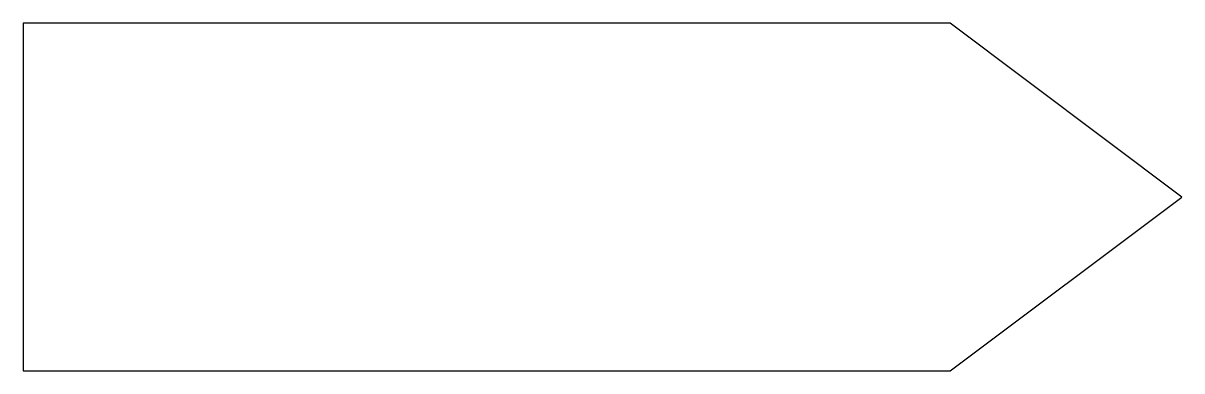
# Model space of a CAD drawing. Header units: millimetres. Extents: x -10 to 10, y -3 to 3.
import ezdxf

# ---------------------------------------------------------------- set-up
doc = ezdxf.new("R2010")
doc.units = ezdxf.units.MM

msp = doc.modelspace()

# ---------------------------------------------------------------- linework, layer by layer
at = {"color": 0, "linetype": 'Continuous', "lineweight": -2}
msp.add_lwpolyline([(-10, -3), (6, -3), (10, 0), (6, 3), (-10, 3)], close=True, dxfattribs=at)

doc.saveas('drawing.dxf')
